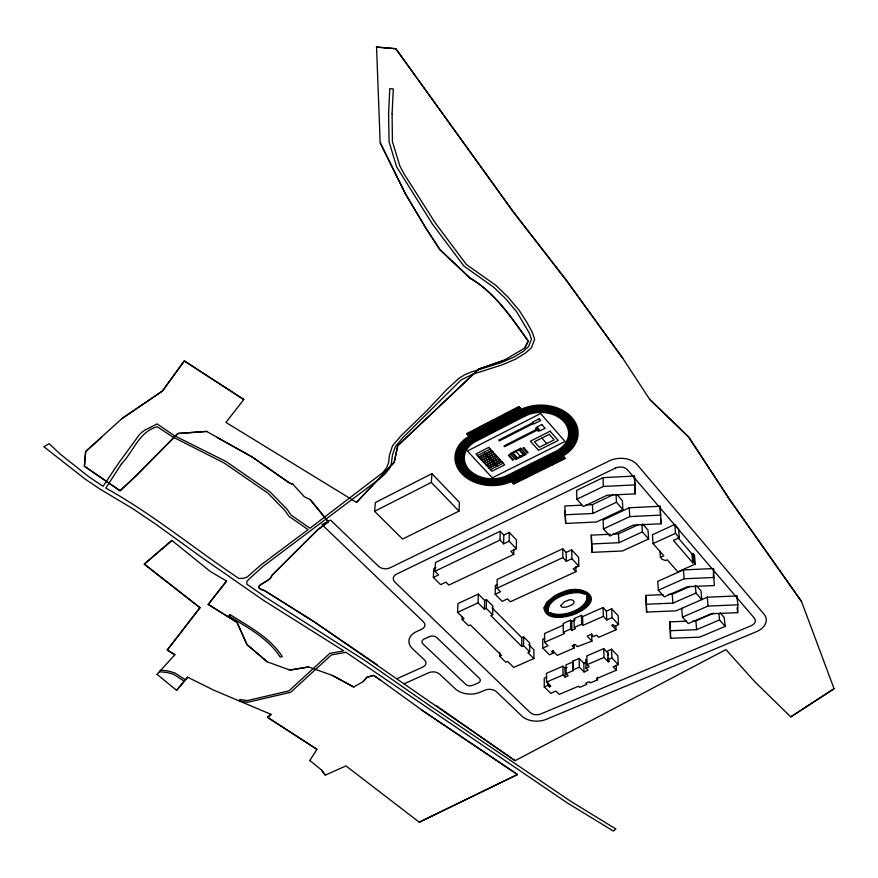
<?xml version="1.0" encoding="UTF-8"?>
<svg xmlns="http://www.w3.org/2000/svg" width="878" height="878" viewBox="0 0 878 878"><rect width="100%" height="100%" fill="white"/><g stroke="black" fill="none" stroke-linecap="round" stroke-linejoin="round"><path stroke-width="1.32" d="M499.758 652.464L499.692 656.228L505.838 662.242L507.627 661.463L513.696 667.412L533.901 658.577L527.865 652.552L529.664 651.761L529.686 642.981L523.606 636.868L521.806 637.68L521.741 646.449L523.551 645.648L523.606 636.868M587.031 598.346C584.507 610.649 559.966 618.09 550.407 612.57M435.938 567.638L433.842 568.648L433.337 577.417L440.668 584.649L445.925 582.158L448.877 585.077L513.751 554.391L513.806 549.354M513.751 554.391L510.831 551.34L516.352 548.75L516.44 539.937L509.284 532.386L503.796 535.02L503.643 543.833L509.152 541.199L509.284 532.386M713.397 576.67L713.496 568.571L683.446 569.91L657.721 581.346L658.335 590.192L664.295 596.842L687.375 586.713L714.297 585.549L713.496 568.571M503.643 543.833L500.054 540.069L500.219 531.267L435.455 562.513L434.961 571.282L438.616 574.903L433.337 577.417M575.869 566.617L575.99 571.666L510.348 601.77L507.517 598.906L502.194 601.353L495.17 594.241L495.357 585.45L497.486 584.463M495.17 594.241L500.504 591.772L497.003 588.216L497.178 579.414L562.732 548.772L566.156 552.46L566.321 561.283L571.896 558.704L571.699 549.869L566.156 552.46M521.741 646.449L490.813 615.61L492.635 614.776L492.832 605.985L486.489 599.619L484.678 600.464L484.436 609.244L486.258 608.399L486.489 599.619M736.818 598.566L736.894 595.942L707.24 597.205L676.104 610.836L646.603 612.065L645.835 595.394L663 594.658M681.723 608.267L682.447 617.113L688.22 623.567L711.125 613.766L737.685 612.668L737.893 604.821L736.894 595.942M484.436 609.244L478.049 602.868L478.323 594.088L457.932 603.581L457.559 612.361L463.979 618.65L462.179 619.484L468.589 625.762L470.388 624.938L501.481 655.438L499.692 656.228M462.179 619.484L462.278 616.971M459.018 511.128L459.403 502.348L431.888 473.648L375.389 502.545L374.577 511.303L402.585 539.07L459.018 511.128L431.35 482.417L431.888 473.648M376.453 47.116L395.758 48.696L513.74 212.322L566.508 280.389L622.765 358.279L566.365 280.466L513.597 212.399L395.835 48.74L376.552 47.039L380.174 142.916L405.406 193.972L426.006 228.489L439.944 249.681L470.191 278.128C495.258 292.846 511.973 318.055 528.183 340.993C511.347 317.924 495.313 292.967 470.081 278.227L439.955 249.692L426.148 228.423L405.548 193.917L380.339 142.884M524.649 347.94L528.326 340.982L524.792 347.984L504.477 360.09L478.784 369.067L397.69 445.772L394.211 462.355L356.556 502.381L394.2 462.377L397.679 445.794L478.751 369.089L504.565 360.189M267.252 661.749L246.784 644.441L267.153 661.803L289.916 670.09L308.661 666.984L332.378 675.412L353.68 686.969L332.312 675.478M308.661 666.907L289.916 670.013M226.546 581.06L208.207 604.481L226.524 581.006L210.522 571.644L171.879 540.442L144.222 564.17L171.978 540.387M176.599 690.317L187.607 677.223L176.61 690.36L157.03 674.326M363.272 681.427L366.795 677.256L373.699 675.369L380.909 680.439L373.677 675.434L366.905 677.3L363.371 681.482L353.68 687.035M310.143 499.626L328.306 521.751L310.241 499.56L304.249 496.696L293.011 484.36L289.652 483.196L252.129 457.032L206.714 431.46L177.905 433.534L136.057 475.942L120.045 490.791L84.42 466.229L85.594 451.49L121.636 418.872L162.77 390.798L121.526 418.795M309.846 760.524L316.925 749.296L267.56 717.348L271.104 714.407L213.738 690.163L187.585 677.168M216.91 437.376L252.227 456.955L289.751 483.13L293.131 484.305M206.791 431.372L177.828 433.447L135.936 475.876L120.034 490.714L84.387 466.174L85.737 451.511L101.716 437.299M356.567 502.446L225.953 422.428L243.81 399.501L184.281 360.913L162.649 390.721L184.281 360.913L243.7 399.512M271.126 714.462L267.56 717.293L316.826 749.307M174.799 654.681L167.171 650.027L199.975 607.675L144.321 564.17L199.997 607.73L167.292 650.082L174.898 654.681L157.041 674.37M801.307 601.32L729.837 499.977L688.615 437.079L649.709 399.38L688.758 437.024L729.969 499.922L801.438 601.276L834.078 688.725L790.771 716.92M377.101 664.734L313.709 621.558L264.596 590.62C248.836 585.867 270.413 582.542 271.708 575.551L317.682 529.708L328.295 521.806L317.792 529.774L271.818 575.617C270.611 582.597 248.781 585.988 264.596 590.62L313.797 621.492L515.068 760.677L725.941 649.599L754.674 681.613L790.782 716.876L834.1 688.681M380.909 680.439L422.109 710.236L517.46 774.495L422.022 710.291M436.575 705.857L514.98 760.666M467.074 434.138L519.26 407.096M467.535 434.632L519.71 407.601M467.985 435.126L520.16 408.105M532.979 422.636L498.66 440.174L499.33 440.91L533.637 423.383M477.478 455.583L490.264 449.075M478.872 457.087L491.647 450.59M537.16 427.366L535.503 428.201L536.271 429.068L537.929 428.234M478.993 457.229L491.779 450.721M374.577 511.303L431.35 482.417M538.192 428.541L503.928 445.969L504.587 446.693L538.851 429.287M480.277 458.601L493.052 452.115M480.398 458.744L493.173 452.247M539.125 429.594L537.479 430.429L538.247 431.296L539.893 430.461M481.737 460.193L494.512 453.706M481.868 460.324L494.632 453.849M483.207 461.762L495.971 455.298M483.328 461.905L496.092 455.441M484.667 463.343L497.42 456.889M484.788 463.485L497.552 457.021M486.127 464.923L498.88 458.47M486.247 465.055L499 458.612M510.798 454.178L521.302 448.877M487.586 466.492L500.328 460.061M487.707 466.624L500.46 460.193M488.969 467.996L501.722 461.565M489.101 468.128L501.843 461.707M490.473 469.609L503.215 463.2M515.166 458.985L525.659 453.706M512.412 482.659L564.016 457.087M512.84 483.13L564.433 457.57M513.268 483.591L564.861 458.042M419.245 822.17L517.46 774.55L419.322 822.225L345.954 765.912L325.343 775.109L321.644 770.094L309.846 760.48M603.01 477.643L576.637 490.396L576.857 499.22L583.431 506.551L607.104 495.247L635.244 493.864L634.421 476.052L603.01 477.643L603.373 486.467L576.857 499.22M434.961 571.282L500.054 540.069M585.911 504.96L592.474 504.63L613.645 494.534M616.795 494.336L622.392 500.734L622.853 509.58L596.502 521.982L565.684 523.453L565.07 514.804L592.782 513.465L616.433 502.249L616.06 494.676M629.263 507.747L603.087 520.061L603.449 528.896L609.815 536.008L633.301 525.099L661.035 523.782L660.234 506.244L629.263 507.747L629.756 516.593L603.449 528.896M497.003 588.216L562.886 557.596L562.732 548.772M613.053 534.12L618.485 533.868L638.152 524.748M457.559 612.361L478.049 602.868M642.718 524.045L648.019 530.125L648.612 538.982L622.458 550.967L592.079 552.35L591.596 543.976L618.924 542.714L642.389 531.881L641.917 524.298M692.742 562.798L673.426 540.431L679.331 537.753L678.584 528.885L674.798 524.473L652.442 534.735L653.045 543.592L663.79 555.851L660.421 557.365L662.089 559.264L665.59 560.581L667.269 559.824L677.783 571.83L695.277 564.06L694.465 555.192L692.983 553.469L691.941 553.93L692.742 562.798L693.796 562.337L692.983 553.469M653.045 543.592L675.522 533.33L674.798 524.473M571.699 549.869L578.558 557.3L578.778 566.123L573.202 568.659L575.99 571.666M397.119 678.628L422.845 667.039A7.726 5.103 3.6 0 0 424.502 659.96L412.495 648.699A18.262 12.215 3.3 0 1 416.315 631.71L421.725 629.208A7.902 5.345 3.7 0 0 423.416 621.789L321.864 524.539L330.567 520.072L378.495 566.277A8.187 5.74 4.8 0 0 389.92 567.868L609.233 460.917A20.435 14.981 -3.7 0 1 637.494 465.022L763.981 614.139A19.053 12.643 -5.7 0 1 756.32 631.732L546.215 719.356A17.626 11.293 0.5 0 1 521.905 716.108L496.509 691.787A8.44 5.466 1.6 0 0 484.733 690.207L480.101 692.215A17.845 11.655 2.2 0 1 455.364 688.89L439.615 674.128A7.661 5.016 3.1 0 0 428.903 672.68L404.385 683.655M582.586 616.619L603.043 607.532L603.384 616.356L582.827 625.432L582.586 616.619L581.401 615.368L574.036 618.639L574.234 627.452L575.43 628.692L571.874 630.261L571.699 621.459L570.502 620.208L563.193 623.457L563.336 632.259L564.532 633.499L544.601 642.29L548.026 645.758L542.78 648.074L549.409 654.758L553.195 653.111L553.162 650.598M563.149 625.246L544.547 633.51L544.601 642.29M571.699 621.459L575.233 619.89M544.821 638.361L542.736 639.283L542.78 648.074M611.681 608.783L612.065 617.607L606.753 619.945L606.402 611.121L611.681 608.783L618.156 615.741L618.562 624.565L614.633 626.277L613.074 624.631L611.714 625.224L616.005 629.789L598.686 637.329L596.623 635.156L593.451 636.539L591.322 634.322L587.152 636.144L591.915 641.116L577.296 646.647L575.211 644.496L572.083 645.868L574.168 648.008L557.289 655.35L552.931 650.938L551.614 651.509L553.195 653.111M563.336 632.259L570.678 629.021L570.502 620.208M574.234 627.452L581.631 624.181L581.401 615.368M658.335 590.192L684.192 578.767L714.407 577.45M668.279 594.439L672.23 594.263L690.349 586.317M645.835 595.394L646.395 604.24L672.921 603.12L695.991 593.067L695.299 585.461M547.971 682.832L547.993 685.334L549.529 686.87L550.813 686.322L546.522 682.063L546.467 673.305L562.93 666.204L563.061 674.984L565.114 677.048L568.187 675.742L566.134 673.667L573.301 670.594L572.555 661.244L579.129 658.412L583.804 663.197L584.035 671.977L588.106 670.243L586.021 668.103L585.78 659.323M572.555 661.244L573.115 661.814L565.981 664.887L566.134 673.667M608.015 655.526L607.916 653.012L603.713 648.622L586.833 655.899L587.086 664.69L589.127 666.775L586.021 668.103M682.447 617.113L708.096 606.061L737.893 604.821M565.114 677.048L564.971 668.279L567.001 667.401M546.698 677.103L544.239 678.167L544.283 686.925L550.758 693.302L555.873 691.129L559.176 694.41L578.569 686.201L579.721 687.364L586.866 684.346L585.714 683.183L589.171 681.712L590.312 682.886L597.501 679.846L597.413 677.333M597.501 679.846L596.36 678.672L616.345 670.221L613.096 666.841L618.277 664.646L617.871 655.844L611.549 649.215L607.719 650.861L608.07 659.663L609.595 661.244L608.267 661.814L604.042 657.413L603.713 648.622M622.765 358.279L649.698 399.369M583.804 663.197L585.824 662.33M572.741 670.024L579.337 667.192L579.129 658.412M546.522 682.063L563.061 674.984M587.086 664.69L604.042 657.413M693.247 620.922L695.859 620.812L713.825 613.118M544.283 686.925L547.993 685.334M608.07 659.663L611.922 658.017L611.549 649.215M669.804 621.876L670.474 630.722L696.638 629.658L719.532 619.934L725.173 626.376L699.678 637.143L670.562 638.306L669.804 621.876L686.739 621.185M321.546 770.127L325.42 775.175M603.373 486.467L634.959 484.886M581.971 505.146L564.905 505.98L565.07 514.804M629.756 516.593L660.893 515.101M591.596 543.976L591.3 535.141L610.331 534.252M551.274 613.931C564.005 618.068 587.612 610.517 587.788 596.535A8.187 5.608 -1.3 0 0 586.8 594.988M551.044 613.832L548.629 612.262M550.429 614.435C563.533 619.089 589.829 610.814 588.875 596.414A9.274 6.355 -1.3 0 0 587.722 594.582L587.634 594.494A9.34 6.398 -1.3 0 0 585.769 593.111L585.033 592.738A11.008 7.54 -1.2 0 0 584.298 592.43L584.013 592.321A12.171 8.33 -1.2 0 0 583.211 592.068L582.421 591.849A14.037 9.603 -1.2 0 0 581.884 591.728C567.857 589.259 544.448 598.478 546.423 610.627A9.351 6.365 -0.5 0 0 550.33 614.402L550.341 614.391M584.364 594.263C575.979 589.094 549.068 597.04 548.3 609.365M586.592 594.779L585.165 593.737A9.384 6.42 -1.2 0 0 583.947 593.155C573.718 588.853 542.714 597.666 548.388 611.988M486.258 608.399L492.635 614.776M523.551 645.648L529.664 651.761M478.323 594.088L484.678 600.464M491.987 607.785L521.806 637.68M528.743 644.639L533.901 649.797L533.901 658.577M562.93 666.204L564.971 668.279M579.337 667.192L584.035 671.977M570.678 629.021L571.874 630.261M611.922 658.017L618.277 664.646M581.631 624.181L582.827 625.432M500.219 531.267L503.796 535.02M509.152 541.199L516.352 548.75M603.384 616.356L606.753 619.945M603.043 607.532L606.402 611.121M612.065 617.607L618.562 624.565M562.886 557.596L566.321 561.283M571.896 558.704L578.778 566.123M483.943 452.291L496.926 466.361M483.767 452.389L496.739 466.459M524.726 475.876L526.438 477.753M479.509 426.96L481.32 428.947M512.203 453.465L516.571 458.283M515.496 450.93L520.95 456.955M513.015 453.059L517.383 457.877M519.886 449.591L524.243 454.42M537.577 469.5L539.29 471.398M492.503 420.233L494.303 422.219M519.074 449.997L523.442 454.826M550.528 463.079L552.229 464.989M505.607 413.439L507.396 415.448M531.333 423.481L531.991 424.228M536.546 429.375L537.204 430.121M541.847 438.056L546.72 443.566M616.433 502.249L622.853 509.58M642.389 531.881L648.612 538.982M695.991 593.067L701.796 599.707L700.973 590.839L696.836 586.098M720.223 612.91L724.24 617.519L725.173 626.376M693.796 562.337L695.277 564.06M675.522 533.33L679.331 537.753M677.959 537.665L691.941 553.93M586.614 596.447L587.02 597.995M548.574 610.451L548.322 609.562M737.114 607.598L737.685 612.668M718.884 613.601L719.532 619.934M707.24 597.205L708.096 606.061M695.859 620.812L696.638 629.658M683.446 569.91L684.192 578.767M672.23 594.263L672.921 603.12M660.662 518.722L661.035 523.782M659.971 551.044L660.421 557.365M565.256 510.919L565.684 523.453M635.244 493.864L634.421 476.052M591.3 535.141L592.079 552.35M618.485 533.868L618.924 542.714M615.84 626.014L616.005 629.789M616.126 665.195L616.345 670.221M608.114 658.039L608.267 661.814M592.474 504.63L592.782 513.465M591.684 633.565L591.915 641.116M646.395 604.24L646.603 612.065M574.08 644.232L574.168 648.008M573.115 661.814L573.301 670.594M660.234 506.244L660.366 513.685M670.474 630.722L670.562 638.306M549.518 684.368L549.529 686.87M590.279 598.236C588.337 608.717 576.33 613.217 567.144 615.61C559.516 617.651 543.164 617.673 545.534 606.226C551.516 593.506 583.541 581.785 590.279 598.236M392.104 113.712L392.411 141.599L399.874 166.03L404.056 173.855L435.258 222.891L466.383 264.508L495.719 285.229L507.813 296.885L519.348 310.582L526.888 322.391L532.178 332.071L534.658 339.149L531.453 347.71L525.637 352.923L515.474 359.212L502.084 364.886L472.759 374.215L461.06 379.998L403.09 437.431L395.287 446.639L392.367 455.528L391.423 463.31L389.371 468.567L385.266 473.736L378.835 479.311L262.972 566.486L248.88 579.239L246.828 581.51L246.839 584.177L266.155 597.589L364.765 660.399L428.87 705.1L570.513 801.164L615.895 829.008L613.371 831.049L567.276 802.92L345.998 652.321L331.39 654.922L290.706 692.27L247.739 702.279L239.606 701.105L239.87 699.47L247.344 700.6L288.939 690.865L329.788 653.364L343.759 650.883L262.95 599.981L202.423 557.925L155.68 524.122L133.116 508.9L99.938 489.024L85.331 479.212L43.9 446.759L49.146 443.642L59.913 453.827L88.7 476.677L103.055 486.302L119.002 462.596L140.063 433.776L144.332 430.418L157.151 423.887L173.987 435.455L225.855 461.4L270.062 491.932L287.051 509.262L291.156 515.166L309.989 528.238L382.973 472.452L386.671 467.601L388.548 462.772L389.459 455.1L392.565 445.651L400.763 436.092L426.752 410.75L446.814 389.459L458.942 378.33L465.011 374.577L471.409 371.998L500.822 362.735L513.729 357.181L523.54 351.2L528.666 346.47L531.453 339.117L529.291 332.992L516.736 311.888L505.344 298.377L493.546 287.106L464.001 266.155L432.525 224.219L396.669 166.93L389.075 141.786L388.581 113.525L389.744 88.722L393.3 88.919L392.104 113.712M560.757 605.535C561.393 608.476 565.794 607.104 567.836 606.588A15.08 10.349 -0.7 0 0 570.843 605.304C577.768 602.725 572.215 597.501 567.309 600.684A14.981 10.196 -1 0 0 564.291 601.979L560.757 605.535M544.031 607.916C545.457 620.735 563.928 617.783 572.632 614.874A39.839 27.459 -0.6 0 0 580.556 611.34C606.544 596.228 579.48 583.552 562.447 592.277A39.312 26.647 -1.2 0 0 554.49 595.888L546.665 602.33L544.031 607.916M121.526 463.836L105.788 488.08C152.904 514.168 194.334 548.816 239.057 578.547L244.051 578.185L247.19 577L260.766 565.103L308.101 529.632L288.972 516.308L284.637 510.195L267.944 493.173L224.23 463.013L172.494 436.805L157.25 426.719C138.965 431.68 133.566 451.457 121.526 463.836M185.434 679.802L184.248 681.196L173.493 674.249L167.007 672.449L159.368 671.769L160.762 670.232L167.358 670.77L174.733 672.888L185.434 679.802M208.305 604.47L236.983 622.392L246.894 644.408L237.06 622.337L208.305 604.47M230.124 614.644L228.653 615.774C247.234 627.583 268.02 637.988 280.236 657.15L282.255 656.557C269.886 637.187 248.902 626.629 230.124 614.644M518.81 406.591L466.624 433.644L468.435 435.609L520.599 408.61L518.81 406.591M519.502 410.103L470.608 435.4A36.942 27.514 1.1 0 0 461.521 473.451A36.942 27.514 1.1 0 0 512.609 481.023L560.987 457.021A37.567 28.316 -1 0 0 571.874 417.544A37.567 28.316 -1 0 0 519.502 410.103M520.171 410.86L471.288 436.136A35.768 26.647 1.1 0 0 462.476 472.99A35.768 26.647 1.1 0 0 511.973 480.321L560.351 456.297A36.382 27.427 -1 0 0 570.876 418.071A36.382 27.427 -1 0 0 520.171 410.86M520.841 411.617L471.958 436.871A34.604 25.78 1.1 0 0 463.43 472.529A34.604 25.78 1.1 0 0 511.325 479.618L559.714 455.572A35.197 26.538 -1 0 0 569.888 418.597A35.197 26.538 -1 0 0 520.841 411.617M521.51 412.375L472.638 437.606A33.441 24.913 1.1 0 0 464.385 472.068A33.441 24.913 1.1 0 0 510.667 478.916L559.077 454.848A34.012 25.638 -1 0 0 568.9 419.124A34.012 25.638 -1 0 0 521.51 412.375M522.18 413.132L473.319 438.341A32.277 24.046 1.1 0 0 465.34 471.607A32.277 24.046 1.1 0 0 510.019 478.214L558.43 454.124A32.826 24.749 -1 0 0 567.912 419.651A32.826 24.749 -1 0 0 522.18 413.132M522.849 413.889L473.988 439.077A31.114 23.179 1.1 0 0 466.306 471.146A31.114 23.179 1.1 0 0 509.372 477.5L557.793 453.399A31.641 23.849 -1 0 0 566.914 420.167A31.641 23.849 -1 0 0 522.849 413.889M523.518 414.635L474.669 439.801A29.951 22.312 1.1 0 0 467.261 470.685A29.951 22.312 1.1 0 0 508.724 476.798L557.146 452.675A30.456 22.96 -1 0 0 565.926 420.694A30.456 22.96 -1 0 0 523.518 414.635M524.177 415.393L475.338 440.536A28.776 21.445 1.1 0 0 468.215 470.224A28.776 21.445 1.1 0 0 508.077 476.095L556.509 451.95A29.27 22.071 -1 0 0 564.938 421.22A29.27 22.071 -1 0 0 524.177 415.393M524.846 416.15L476.019 441.272A27.613 20.578 1.1 0 0 469.17 469.752A27.613 20.578 1.1 0 0 507.429 475.382L555.862 451.226A28.085 21.171 -1 0 0 563.939 421.736A28.085 21.171 -1 0 0 524.846 416.15M540.574 413.494L467.392 451.029L492.295 477.83L565.026 441.436L540.574 413.494M539.18 418.762L532.551 422.153L534.065 423.865L540.683 420.485L539.18 418.762M488.728 447.407L475.942 453.937L491.976 471.234L504.718 464.835L488.728 447.407M541.836 424.524L536.886 427.048L540.168 430.769L545.117 428.255L541.836 424.524M550.111 431.208L530.378 441.184L538.532 450.315L558.21 440.449L550.111 431.208M520.753 448.263L510.25 453.575L515.715 459.589L526.207 454.31L520.753 448.263M549.255 434.314L534.472 441.788L539.355 447.264L554.128 439.845L549.255 434.314M509.185 454.991L508.384 455.397L512.752 460.204L513.553 459.798L509.185 454.991M523.738 447.648L522.926 448.054L527.283 452.894L528.095 452.488L523.738 447.648M563.588 456.604L511.973 482.198L513.696 484.063L565.289 458.525L563.588 456.604M615.423 468.095L396.45 574.201A8.121 5.641 4.2 0 0 394.848 582.048L530.235 712.607A7.551 4.84 0.5 0 0 540.683 714.001L751.14 625.729A8.165 5.422 -5.7 0 0 754.4 618.178L627.496 469.84A8.758 6.42 -3.7 0 0 615.423 468.095M429.463 636.583L424.063 639.063A5.213 3.49 3.3 0 0 422.944 643.914L465.713 684.346A5.103 3.325 2.2 0 0 472.814 685.301L478.148 682.974A5.103 3.336 2 0 0 479.41 678.343L436.772 637.582A5.224 3.501 3.2 0 0 429.463 636.583"/></g></svg>
